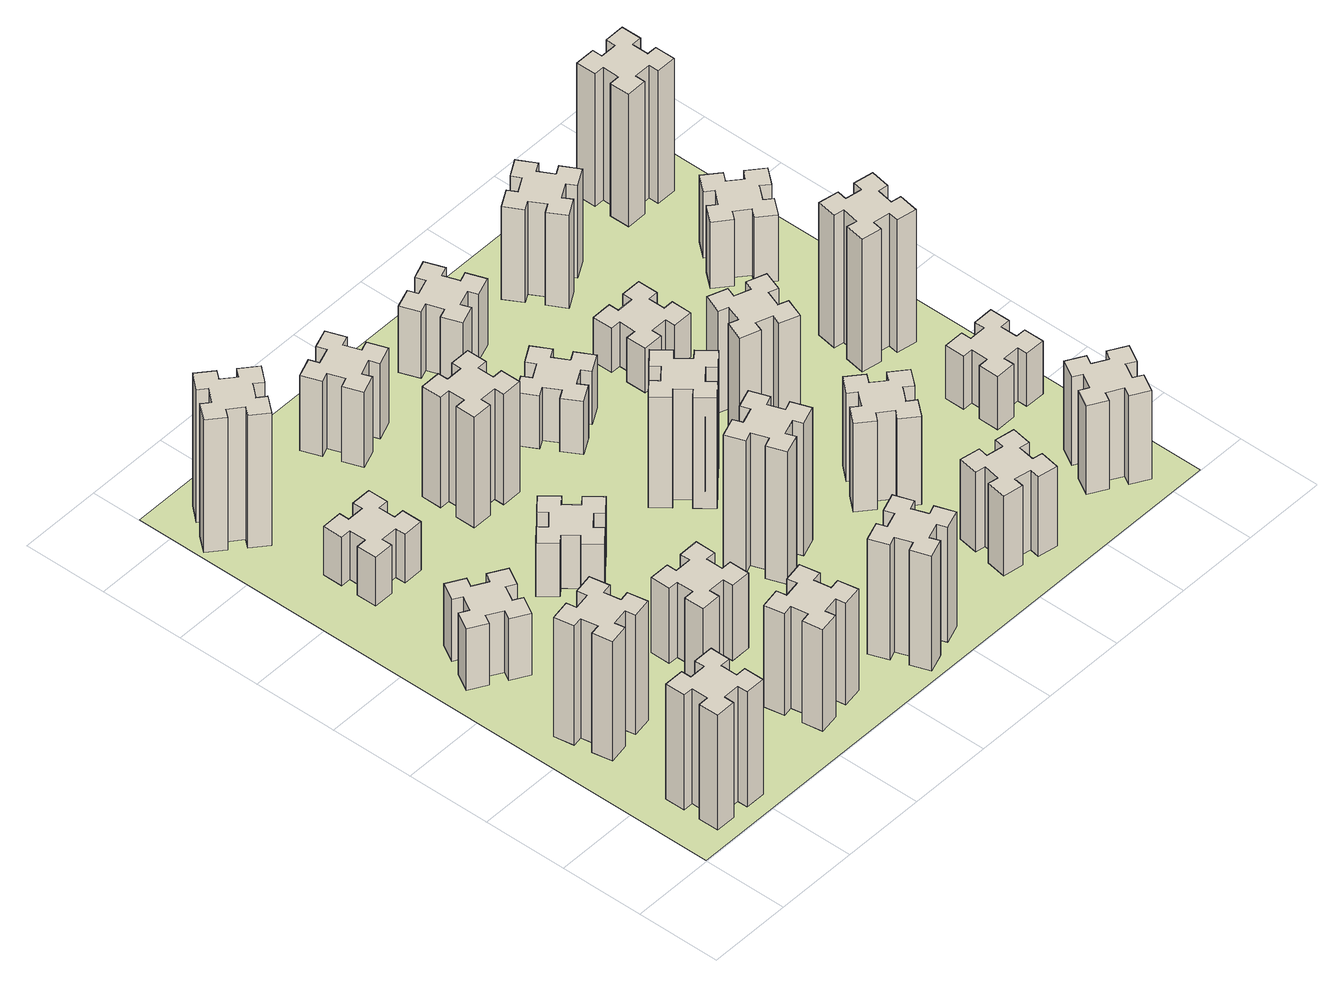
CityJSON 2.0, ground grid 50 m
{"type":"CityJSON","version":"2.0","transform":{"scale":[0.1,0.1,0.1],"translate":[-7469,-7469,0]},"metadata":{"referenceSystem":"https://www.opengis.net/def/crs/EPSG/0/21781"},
"CityObjects":{
"building1":{"type":"Building","attributes":{"class":"1000","function":"1000","usage":"1000","yearOfConstruction":2016,"roofType":"1000","measuredHeight":78,"storeysAboveGround":30,"storeysBelowGround":0},"geometry":[{"type":"Solid","lod":"1","boundaries":[[[[0,1,2,3,4,5,6,7,8,9,10,11,12,13,14,15,16,17,18,19]],[[17,16,20,21]],[[16,15,22,20]],[[15,14,23,22]],[[14,13,24,23]],[[13,12,25,24]],[[12,11,26,25]],[[11,10,27,26]],[[10,9,28,27]],[[9,8,29,28]],[[8,7,30,29]],[[7,6,31,30]],[[6,5,32,31]],[[5,4,33,32]],[[4,3,34,33]],[[3,2,35,34]],[[2,1,36,35]],[[1,0,37,36]],[[0,19,38,37]],[[19,18,39,38]],[[18,17,21,39]],[[24,25,26,27,28,29,30,31,32,33,34,35,36,37,38,39,21,20,22,23]]]]}]},
"building2":{"type":"Building","attributes":{"class":"1000","function":"1000","usage":"1000","yearOfConstruction":2016,"roofType":"1000","measuredHeight":81,"storeysAboveGround":30,"storeysBelowGround":0},"geometry":[{"type":"Solid","lod":"1","boundaries":[[[[40,41,42,43,44,45,46,47,48,49,50,51,52,53,54,55,56,57,58,59]],[[57,56,60,61]],[[56,55,62,60]],[[55,54,63,62]],[[54,53,64,63]],[[53,52,65,64]],[[52,51,66,65]],[[51,50,67,66]],[[50,49,68,67]],[[49,48,69,68]],[[48,47,70,69]],[[47,46,71,70]],[[46,45,72,71]],[[45,44,73,72]],[[44,43,74,73]],[[43,42,75,74]],[[42,41,76,75]],[[41,40,77,76]],[[40,59,78,77]],[[59,58,79,78]],[[58,57,61,79]],[[64,65,66,67,68,69,70,71,72,73,74,75,76,77,78,79,61,60,62,63]]]]}]},
"building3":{"type":"Building","attributes":{"class":"1000","function":"1000","usage":"1000","yearOfConstruction":2016,"roofType":"1000","measuredHeight":42,"storeysAboveGround":30,"storeysBelowGround":0},"geometry":[{"type":"Solid","lod":"1","boundaries":[[[[80,81,82,83,84,85,86,87,88,89,90,91,92,93,94,95,96,97,98,99]],[[97,96,100,101]],[[96,95,102,100]],[[95,94,103,102]],[[94,93,104,103]],[[93,92,105,104]],[[92,91,106,105]],[[91,90,107,106]],[[90,89,108,107]],[[89,88,109,108]],[[88,87,110,109]],[[87,86,111,110]],[[86,85,112,111]],[[85,84,113,112]],[[84,83,114,113]],[[83,82,115,114]],[[82,81,116,115]],[[81,80,117,116]],[[80,99,118,117]],[[99,98,119,118]],[[98,97,101,119]],[[104,105,106,107,108,109,110,111,112,113,114,115,116,117,118,119,101,100,102,103]]]]}]},
"building4":{"type":"Building","attributes":{"class":"1000","function":"1000","usage":"1000","yearOfConstruction":2016,"roofType":"1000","measuredHeight":33,"storeysAboveGround":30,"storeysBelowGround":0},"geometry":[{"type":"Solid","lod":"1","boundaries":[[[[120,121,122,123,124,125,126,127,128,129,130,131,132,133,134,135,136,137,138,139]],[[137,136,140,141]],[[136,135,142,140]],[[135,134,143,142]],[[134,133,144,143]],[[133,132,145,144]],[[132,131,146,145]],[[131,130,147,146]],[[130,129,148,147]],[[129,128,149,148]],[[128,127,150,149]],[[127,126,151,150]],[[126,125,152,151]],[[125,124,153,152]],[[124,123,154,153]],[[123,122,155,154]],[[122,121,156,155]],[[121,120,157,156]],[[120,139,158,157]],[[139,138,159,158]],[[138,137,141,159]],[[144,145,146,147,148,149,150,151,152,153,154,155,156,157,158,159,141,140,142,143]]]]}]},
"building5":{"type":"Building","attributes":{"class":"1000","function":"1000","usage":"1000","yearOfConstruction":2016,"roofType":"1000","measuredHeight":90,"storeysAboveGround":30,"storeysBelowGround":0},"geometry":[{"type":"Solid","lod":"1","boundaries":[[[[160,161,162,163,164,165,166,167,168,169,170,171,172,173,174,175,176,177,178,179]],[[177,176,180,181]],[[176,175,182,180]],[[175,174,183,182]],[[174,173,184,183]],[[173,172,185,184]],[[172,171,186,185]],[[171,170,187,186]],[[170,169,188,187]],[[169,168,189,188]],[[168,167,190,189]],[[167,166,191,190]],[[166,165,192,191]],[[165,164,193,192]],[[164,163,194,193]],[[163,162,195,194]],[[162,161,196,195]],[[161,160,197,196]],[[160,179,198,197]],[[179,178,199,198]],[[178,177,181,199]],[[184,185,186,187,188,189,190,191,192,193,194,195,196,197,198,199,181,180,182,183]]]]}]},
"building6":{"type":"Building","attributes":{"class":"1000","function":"1000","usage":"1000","yearOfConstruction":2016,"roofType":"1000","measuredHeight":69,"storeysAboveGround":30,"storeysBelowGround":0},"geometry":[{"type":"Solid","lod":"1","boundaries":[[[[200,201,202,203,204,205,206,207,208,209,210,211,212,213,214,215,216,217,218,219]],[[217,216,220,221]],[[216,215,222,220]],[[215,214,223,222]],[[214,213,224,223]],[[213,212,225,224]],[[212,211,226,225]],[[211,210,227,226]],[[210,209,228,227]],[[209,208,229,228]],[[208,207,230,229]],[[207,206,231,230]],[[206,205,232,231]],[[205,204,233,232]],[[204,203,234,233]],[[203,202,235,234]],[[202,201,236,235]],[[201,200,237,236]],[[200,219,238,237]],[[219,218,239,238]],[[218,217,221,239]],[[224,225,226,227,228,229,230,231,232,233,234,235,236,237,238,239,221,220,222,223]]]]}]},
"building7":{"type":"Building","attributes":{"class":"1000","function":"1000","usage":"1000","yearOfConstruction":2016,"roofType":"1000","measuredHeight":51,"storeysAboveGround":30,"storeysBelowGround":0},"geometry":[{"type":"Solid","lod":"1","boundaries":[[[[240,241,242,243,244,245,246,247,248,249,250,251,252,253,254,255,256,257,258,259]],[[257,256,260,261]],[[256,255,262,260]],[[255,254,263,262]],[[254,253,264,263]],[[253,252,265,264]],[[252,251,266,265]],[[251,250,267,266]],[[250,249,268,267]],[[249,248,269,268]],[[248,247,270,269]],[[247,246,271,270]],[[246,245,272,271]],[[245,244,273,272]],[[244,243,274,273]],[[243,242,275,274]],[[242,241,276,275]],[[241,240,277,276]],[[240,259,278,277]],[[259,258,279,278]],[[258,257,261,279]],[[264,265,266,267,268,269,270,271,272,273,274,275,276,277,278,279,261,260,262,263]]]]}]},
"building8":{"type":"Building","attributes":{"class":"1000","function":"1000","usage":"1000","yearOfConstruction":2016,"roofType":"1000","measuredHeight":36,"storeysAboveGround":30,"storeysBelowGround":0},"geometry":[{"type":"Solid","lod":"1","boundaries":[[[[280,281,282,283,284,285,286,287,288,289,290,291,292,293,294,295,296,297,298,299]],[[297,296,300,301]],[[296,295,302,300]],[[295,294,303,302]],[[294,293,304,303]],[[293,292,305,304]],[[292,291,306,305]],[[291,290,307,306]],[[290,289,308,307]],[[289,288,309,308]],[[288,287,310,309]],[[287,286,311,310]],[[286,285,312,311]],[[285,284,313,312]],[[284,283,314,313]],[[283,282,315,314]],[[282,281,316,315]],[[281,280,317,316]],[[280,299,318,317]],[[299,298,319,318]],[[298,297,301,319]],[[304,305,306,307,308,309,310,311,312,313,314,315,316,317,318,319,301,300,302,303]]]]}]},
"building9":{"type":"Building","attributes":{"class":"1000","function":"1000","usage":"1000","yearOfConstruction":2016,"roofType":"1000","measuredHeight":78,"storeysAboveGround":30,"storeysBelowGround":0},"geometry":[{"type":"Solid","lod":"1","boundaries":[[[[320,321,322,323,324,325,326,327,328,329,330,331,332,333,334,335,336,337,338,339]],[[337,336,340,341]],[[336,335,342,340]],[[335,334,343,342]],[[334,333,344,343]],[[333,332,345,344]],[[332,331,346,345]],[[331,330,347,346]],[[330,329,348,347]],[[329,328,349,348]],[[328,327,350,349]],[[327,326,351,350]],[[326,325,352,351]],[[325,324,353,352]],[[324,323,354,353]],[[323,322,355,354]],[[322,321,356,355]],[[321,320,357,356]],[[320,339,358,357]],[[339,338,359,358]],[[338,337,341,359]],[[344,345,346,347,348,349,350,351,352,353,354,355,356,357,358,359,341,340,342,343]]]]}]},
"building10":{"type":"Building","attributes":{"class":"1000","function":"1000","usage":"1000","yearOfConstruction":2016,"roofType":"1000","measuredHeight":75,"storeysAboveGround":30,"storeysBelowGround":0},"geometry":[{"type":"Solid","lod":"1","boundaries":[[[[360,361,362,363,364,365,366,367,368,369,370,371,372,373,374,375,376,377,378,379]],[[377,376,380,381]],[[376,375,382,380]],[[375,374,383,382]],[[374,373,384,383]],[[373,372,385,384]],[[372,371,386,385]],[[371,370,387,386]],[[370,369,388,387]],[[369,368,389,388]],[[368,367,390,389]],[[367,366,391,390]],[[366,365,392,391]],[[365,364,393,392]],[[364,363,394,393]],[[363,362,395,394]],[[362,361,396,395]],[[361,360,397,396]],[[360,379,398,397]],[[379,378,399,398]],[[378,377,381,399]],[[384,385,386,387,388,389,390,391,392,393,394,395,396,397,398,399,381,380,382,383]]]]}]},
"building11":{"type":"Building","attributes":{"class":"1000","function":"1000","usage":"1000","yearOfConstruction":2016,"roofType":"1000","measuredHeight":51,"storeysAboveGround":30,"storeysBelowGround":0},"geometry":[{"type":"Solid","lod":"1","boundaries":[[[[400,401,402,403,404,405,406,407,408,409,410,411,412,413,414,415,416,417,418,419]],[[417,416,420,421]],[[416,415,422,420]],[[415,414,423,422]],[[414,413,424,423]],[[413,412,425,424]],[[412,411,426,425]],[[411,410,427,426]],[[410,409,428,427]],[[409,408,429,428]],[[408,407,430,429]],[[407,406,431,430]],[[406,405,432,431]],[[405,404,433,432]],[[404,403,434,433]],[[403,402,435,434]],[[402,401,436,435]],[[401,400,437,436]],[[400,419,438,437]],[[419,418,439,438]],[[418,417,421,439]],[[424,425,426,427,428,429,430,431,432,433,434,435,436,437,438,439,421,420,422,423]]]]}]},
"building12":{"type":"Building","attributes":{"class":"1000","function":"1000","usage":"1000","yearOfConstruction":2016,"roofType":"1000","measuredHeight":90,"storeysAboveGround":30,"storeysBelowGround":0},"geometry":[{"type":"Solid","lod":"1","boundaries":[[[[440,441,442,443,444,445,446,447,448,449,450,451,452,453,454,455,456,457,458,459]],[[457,456,460,461]],[[456,455,462,460]],[[455,454,463,462]],[[454,453,464,463]],[[453,452,465,464]],[[452,451,466,465]],[[451,450,467,466]],[[450,449,468,467]],[[449,448,469,468]],[[448,447,470,469]],[[447,446,471,470]],[[446,445,472,471]],[[445,444,473,472]],[[444,443,474,473]],[[443,442,475,474]],[[442,441,476,475]],[[441,440,477,476]],[[440,459,478,477]],[[459,458,479,478]],[[458,457,461,479]],[[464,465,466,467,468,469,470,471,472,473,474,475,476,477,478,479,461,460,462,463]]]]}]},
"building13":{"type":"Building","attributes":{"class":"1000","function":"1000","usage":"1000","yearOfConstruction":2016,"roofType":"1000","measuredHeight":75,"storeysAboveGround":30,"storeysBelowGround":0},"geometry":[{"type":"Solid","lod":"1","boundaries":[[[[480,481,482,483,484,485,486,487,488,489,490,491,492,493,494,495,496,497,498,499]],[[497,496,500,501]],[[496,495,502,500]],[[495,494,503,502]],[[494,493,504,503]],[[493,492,505,504]],[[492,491,506,505]],[[491,490,507,506]],[[490,489,508,507]],[[489,488,509,508]],[[488,487,510,509]],[[487,486,511,510]],[[486,485,512,511]],[[485,484,513,512]],[[484,483,514,513]],[[483,482,515,514]],[[482,481,516,515]],[[481,480,517,516]],[[480,499,518,517]],[[499,498,519,518]],[[498,497,501,519]],[[504,505,506,507,508,509,510,511,512,513,514,515,516,517,518,519,501,500,502,503]]]]}]},
"building14":{"type":"Building","attributes":{"class":"1000","function":"1000","usage":"1000","yearOfConstruction":2016,"roofType":"1000","measuredHeight":36,"storeysAboveGround":30,"storeysBelowGround":0},"geometry":[{"type":"Solid","lod":"1","boundaries":[[[[520,521,522,523,524,525,526,527,528,529,530,531,532,533,534,535,536,537,538,539]],[[537,536,540,541]],[[536,535,542,540]],[[535,534,543,542]],[[534,533,544,543]],[[533,532,545,544]],[[532,531,546,545]],[[531,530,547,546]],[[530,529,548,547]],[[529,528,549,548]],[[528,527,550,549]],[[527,526,551,550]],[[526,525,552,551]],[[525,524,553,552]],[[524,523,554,553]],[[523,522,555,554]],[[522,521,556,555]],[[521,520,557,556]],[[520,539,558,557]],[[539,538,559,558]],[[538,537,541,559]],[[544,545,546,547,548,549,550,551,552,553,554,555,556,557,558,559,541,540,542,543]]]]}]},
"building15":{"type":"Building","attributes":{"class":"1000","function":"1000","usage":"1000","yearOfConstruction":2016,"roofType":"1000","measuredHeight":54,"storeysAboveGround":30,"storeysBelowGround":0},"geometry":[{"type":"Solid","lod":"1","boundaries":[[[[560,561,562,563,564,565,566,567,568,569,570,571,572,573,574,575,576,577,578,579]],[[577,576,580,581]],[[576,575,582,580]],[[575,574,583,582]],[[574,573,584,583]],[[573,572,585,584]],[[572,571,586,585]],[[571,570,587,586]],[[570,569,588,587]],[[569,568,589,588]],[[568,567,590,589]],[[567,566,591,590]],[[566,565,592,591]],[[565,564,593,592]],[[564,563,594,593]],[[563,562,595,594]],[[562,561,596,595]],[[561,560,597,596]],[[560,579,598,597]],[[579,578,599,598]],[[578,577,581,599]],[[584,585,586,587,588,589,590,591,592,593,594,595,596,597,598,599,581,580,582,583]]]]}]},
"building16":{"type":"Building","attributes":{"class":"1000","function":"1000","usage":"1000","yearOfConstruction":2016,"roofType":"1000","measuredHeight":45,"storeysAboveGround":30,"storeysBelowGround":0},"geometry":[{"type":"Solid","lod":"1","boundaries":[[[[600,601,602,603,604,605,606,607,608,609,610,611,612,613,614,615,616,617,618,619]],[[617,616,620,621]],[[616,615,622,620]],[[615,614,623,622]],[[614,613,624,623]],[[613,612,625,624]],[[612,611,626,625]],[[611,610,627,626]],[[610,609,628,627]],[[609,608,629,628]],[[608,607,630,629]],[[607,606,631,630]],[[606,605,632,631]],[[605,604,633,632]],[[604,603,634,633]],[[603,602,635,634]],[[602,601,636,635]],[[601,600,637,636]],[[600,619,638,637]],[[619,618,639,638]],[[618,617,621,639]],[[624,625,626,627,628,629,630,631,632,633,634,635,636,637,638,639,621,620,622,623]]]]}]},
"building17":{"type":"Building","attributes":{"class":"1000","function":"1000","usage":"1000","yearOfConstruction":2016,"roofType":"1000","measuredHeight":60,"storeysAboveGround":30,"storeysBelowGround":0},"geometry":[{"type":"Solid","lod":"1","boundaries":[[[[640,641,642,643,644,645,646,647,648,649,650,651,652,653,654,655,656,657,658,659]],[[657,656,660,661]],[[656,655,662,660]],[[655,654,663,662]],[[654,653,664,663]],[[653,652,665,664]],[[652,651,666,665]],[[651,650,667,666]],[[650,649,668,667]],[[649,648,669,668]],[[648,647,670,669]],[[647,646,671,670]],[[646,645,672,671]],[[645,644,673,672]],[[644,643,674,673]],[[643,642,675,674]],[[642,641,676,675]],[[641,640,677,676]],[[640,659,678,677]],[[659,658,679,678]],[[658,657,661,679]],[[664,665,666,667,668,669,670,671,672,673,674,675,676,677,678,679,661,660,662,663]]]]}]},
"building18":{"type":"Building","attributes":{"class":"1000","function":"1000","usage":"1000","yearOfConstruction":2016,"roofType":"1000","measuredHeight":69,"storeysAboveGround":30,"storeysBelowGround":0},"geometry":[{"type":"Solid","lod":"1","boundaries":[[[[680,681,682,683,684,685,686,687,688,689,690,691,692,693,694,695,696,697,698,699]],[[697,696,700,701]],[[696,695,702,700]],[[695,694,703,702]],[[694,693,704,703]],[[693,692,705,704]],[[692,691,706,705]],[[691,690,707,706]],[[690,689,708,707]],[[689,688,709,708]],[[688,687,710,709]],[[687,686,711,710]],[[686,685,712,711]],[[685,684,713,712]],[[684,683,714,713]],[[683,682,715,714]],[[682,681,716,715]],[[681,680,717,716]],[[680,699,718,717]],[[699,698,719,718]],[[698,697,701,719]],[[704,705,706,707,708,709,710,711,712,713,714,715,716,717,718,719,701,700,702,703]]]]}]},
"building19":{"type":"Building","attributes":{"class":"1000","function":"1000","usage":"1000","yearOfConstruction":2016,"roofType":"1000","measuredHeight":30,"storeysAboveGround":30,"storeysBelowGround":0},"geometry":[{"type":"Solid","lod":"1","boundaries":[[[[720,721,722,723,724,725,726,727,728,729,730,731,732,733,734,735,736,737,738,739]],[[737,736,740,741]],[[736,735,742,740]],[[735,734,743,742]],[[734,733,744,743]],[[733,732,745,744]],[[732,731,746,745]],[[731,730,747,746]],[[730,729,748,747]],[[729,728,749,748]],[[728,727,750,749]],[[727,726,751,750]],[[726,725,752,751]],[[725,724,753,752]],[[724,723,754,753]],[[723,722,755,754]],[[722,721,756,755]],[[721,720,757,756]],[[720,739,758,757]],[[739,738,759,758]],[[738,737,741,759]],[[744,745,746,747,748,749,750,751,752,753,754,755,756,757,758,759,741,740,742,743]]]]}]},
"building20":{"type":"Building","attributes":{"class":"1000","function":"1000","usage":"1000","yearOfConstruction":2016,"roofType":"1000","measuredHeight":60,"storeysAboveGround":30,"storeysBelowGround":0},"geometry":[{"type":"Solid","lod":"1","boundaries":[[[[760,761,762,763,764,765,766,767,768,769,770,771,772,773,774,775,776,777,778,779]],[[777,776,780,781]],[[776,775,782,780]],[[775,774,783,782]],[[774,773,784,783]],[[773,772,785,784]],[[772,771,786,785]],[[771,770,787,786]],[[770,769,788,787]],[[769,768,789,788]],[[768,767,790,789]],[[767,766,791,790]],[[766,765,792,791]],[[765,764,793,792]],[[764,763,794,793]],[[763,762,795,794]],[[762,761,796,795]],[[761,760,797,796]],[[760,779,798,797]],[[779,778,799,798]],[[778,777,781,799]],[[784,785,786,787,788,789,790,791,792,793,794,795,796,797,798,799,781,780,782,783]]]]}]},
"building21":{"type":"Building","attributes":{"class":"1000","function":"1000","usage":"1000","yearOfConstruction":2016,"roofType":"1000","measuredHeight":63,"storeysAboveGround":30,"storeysBelowGround":0},"geometry":[{"type":"Solid","lod":"1","boundaries":[[[[800,801,802,803,804,805,806,807,808,809,810,811,812,813,814,815,816,817,818,819]],[[817,816,820,821]],[[816,815,822,820]],[[815,814,823,822]],[[814,813,824,823]],[[813,812,825,824]],[[812,811,826,825]],[[811,810,827,826]],[[810,809,828,827]],[[809,808,829,828]],[[808,807,830,829]],[[807,806,831,830]],[[806,805,832,831]],[[805,804,833,832]],[[804,803,834,833]],[[803,802,835,834]],[[802,801,836,835]],[[801,800,837,836]],[[800,819,838,837]],[[819,818,839,838]],[[818,817,821,839]],[[824,825,826,827,828,829,830,831,832,833,834,835,836,837,838,839,821,820,822,823]]]]}]},
"building22":{"type":"Building","attributes":{"class":"1000","function":"1000","usage":"1000","yearOfConstruction":2016,"roofType":"1000","measuredHeight":36,"storeysAboveGround":30,"storeysBelowGround":0},"geometry":[{"type":"Solid","lod":"1","boundaries":[[[[840,841,842,843,844,845,846,847,848,849,850,851,852,853,854,855,856,857,858,859]],[[857,856,860,861]],[[856,855,862,860]],[[855,854,863,862]],[[854,853,864,863]],[[853,852,865,864]],[[852,851,866,865]],[[851,850,867,866]],[[850,849,868,867]],[[849,848,869,868]],[[848,847,870,869]],[[847,846,871,870]],[[846,845,872,871]],[[845,844,873,872]],[[844,843,874,873]],[[843,842,875,874]],[[842,841,876,875]],[[841,840,877,876]],[[840,859,878,877]],[[859,858,879,878]],[[858,857,861,879]],[[864,865,866,867,868,869,870,871,872,873,874,875,876,877,878,879,861,860,862,863]]]]}]},
"building23":{"type":"Building","attributes":{"class":"1000","function":"1000","usage":"1000","yearOfConstruction":2016,"roofType":"1000","measuredHeight":90,"storeysAboveGround":30,"storeysBelowGround":0},"geometry":[{"type":"Solid","lod":"1","boundaries":[[[[880,881,882,883,884,885,886,887,888,889,890,891,892,893,894,895,896,897,898,899]],[[897,896,900,901]],[[896,895,902,900]],[[895,894,903,902]],[[894,893,904,903]],[[893,892,905,904]],[[892,891,906,905]],[[891,890,907,906]],[[890,889,908,907]],[[889,888,909,908]],[[888,887,910,909]],[[887,886,911,910]],[[886,885,912,911]],[[885,884,913,912]],[[884,883,914,913]],[[883,882,915,914]],[[882,881,916,915]],[[881,880,917,916]],[[880,899,918,917]],[[899,898,919,918]],[[898,897,901,919]],[[904,905,906,907,908,909,910,911,912,913,914,915,916,917,918,919,901,900,902,903]]]]}]},
"building24":{"type":"Building","attributes":{"class":"1000","function":"1000","usage":"1000","yearOfConstruction":2016,"roofType":"1000","measuredHeight":45,"storeysAboveGround":30,"storeysBelowGround":0},"geometry":[{"type":"Solid","lod":"1","boundaries":[[[[920,921,922,923,924,925,926,927,928,929,930,931,932,933,934,935,936,937,938,939]],[[937,936,940,941]],[[936,935,942,940]],[[935,934,943,942]],[[934,933,944,943]],[[933,932,945,944]],[[932,931,946,945]],[[931,930,947,946]],[[930,929,948,947]],[[929,928,949,948]],[[928,927,950,949]],[[927,926,951,950]],[[926,925,952,951]],[[925,924,953,952]],[[924,923,954,953]],[[923,922,955,954]],[[922,921,956,955]],[[921,920,957,956]],[[920,939,958,957]],[[939,938,959,958]],[[938,937,941,959]],[[944,945,946,947,948,949,950,951,952,953,954,955,956,957,958,959,941,940,942,943]]]]}]},
"building25":{"type":"Building","attributes":{"class":"1000","function":"1000","usage":"1000","yearOfConstruction":2016,"roofType":"1000","measuredHeight":90,"storeysAboveGround":30,"storeysBelowGround":0},"geometry":[{"type":"Solid","lod":"1","boundaries":[[[[960,961,962,963,964,965,966,967,968,969,970,971,972,973,974,975,976,977,978,979]],[[977,976,980,981]],[[976,975,982,980]],[[975,974,983,982]],[[974,973,984,983]],[[973,972,985,984]],[[972,971,986,985]],[[971,970,987,986]],[[970,969,988,987]],[[969,968,989,988]],[[968,967,990,989]],[[967,966,991,990]],[[966,965,992,991]],[[965,964,993,992]],[[964,963,994,993]],[[963,962,995,994]],[[962,961,996,995]],[[961,960,997,996]],[[960,979,998,997]],[[979,978,999,998]],[[978,977,981,999]],[[984,985,986,987,988,989,990,991,992,993,994,995,996,997,998,999,981,980,982,983]]]]}]},
"landuse1":{"type":"LandUse","attributes":{"name":"plot1","function":"1010"},"geometry":[{"type":"MultiSurface","lod":"1","boundaries":[[[1000,1001,1002,1003]]]}]}
},
"vertices":[
[485,225,0],[485,325,0],[545,325,0],[545,445,0],[425,445,0],[425,385,0],[325,385,0],[325,445,0],[205,445,0],[205,325,0],[265,325,0],[265,225,0],[205,225,0],[205,105,0],[325,105,0],[325,165,0],[425,165,0],[425,105,0],[545,105,0],[545,225,0],[425,165,780],[425,105,780],[325,165,780],[325,105,780],[205,105,780],[205,225,780],[265,225,780],[265,325,780],[205,325,780],[205,445,780],[325,445,780],[325,385,780],[425,385,780],[425,445,780],[545,445,780],[545,325,780],[485,325,780],[485,225,780],[545,225,780],[545,105,780],
[405,1132,0],[307,1115,0],[297,1174,0],[178,1153,0],[199,1035,0],[258,1045,0],[276,947,0],[217,937,0],[237,818,0],[356,839,0],[345,898,0],[444,916,0],[454,857,0],[572,877,0],[551,996,0],[492,985,0],[475,1084,0],[534,1094,0],[513,1212,0],[395,1191,0],[475,1084,810],[534,1094,810],[492,985,810],[551,996,810],[572,877,810],[454,857,810],[444,916,810],[345,898,810],[356,839,810],[237,818,810],[217,937,810],[276,947,810],[258,1045,810],[199,1035,810],[178,1153,810],[297,1174,810],[307,1115,810],[405,1132,810],[395,1191,810],[513,1212,810],
[474,1826,0],[387,1876,0],[417,1928,0],[313,1988,0],[253,1884,0],[305,1854,0],[255,1767,0],[203,1797,0],[143,1693,0],[247,1633,0],[277,1685,0],[364,1635,0],[334,1583,0],[438,1523,0],[498,1627,0],[446,1657,0],[496,1744,0],[548,1714,0],[608,1818,0],[504,1878,0],[496,1744,420],[548,1714,420],[446,1657,420],[498,1627,420],[438,1523,420],[334,1583,420],[364,1635,420],[277,1685,420],[247,1633,420],[143,1693,420],[203,1797,420],[255,1767,420],[305,1854,420],[253,1884,420],[313,1988,420],[417,1928,420],[387,1876,420],[474,1826,420],[504,1878,420],[608,1818,420],
[425,2485,0],[525,2485,0],[525,2425,0],[645,2425,0],[645,2545,0],[585,2545,0],[585,2645,0],[645,2645,0],[645,2765,0],[525,2765,0],[525,2705,0],[425,2705,0],[425,2765,0],[305,2765,0],[305,2645,0],[365,2645,0],[365,2545,0],[305,2545,0],[305,2425,0],[425,2425,0],[365,2545,330],[305,2545,330],[365,2645,330],[305,2645,330],[305,2765,330],[425,2765,330],[425,2705,330],[525,2705,330],[525,2765,330],[645,2765,330],[645,2645,330],[585,2645,330],[585,2545,330],[645,2545,330],[645,2425,330],[525,2425,330],[525,2485,330],[425,2485,330],[425,2425,330],[305,2425,330],
[384,3387,0],[308,3452,0],[346,3498,0],[254,3575,0],[177,3483,0],[223,3444,0],[159,3368,0],[113,3406,0],[36,3314,0],[128,3237,0],[166,3283,0],[243,3219,0],[204,3173,0],[296,3096,0],[373,3188,0],[327,3226,0],[392,3303,0],[438,3264,0],[515,3356,0],[423,3433,0],[392,3303,900],[438,3264,900],[327,3226,900],[373,3188,900],[296,3096,900],[204,3173,900],[243,3219,900],[166,3283,900],[128,3237,900],[36,3314,900],[113,3406,900],[159,3368,900],[223,3444,900],[177,3483,900],[254,3575,900],[346,3498,900],[308,3452,900],[384,3387,900],[423,3433,900],[515,3356,900],
[1332,345,0],[1315,444,0],[1374,454,0],[1353,572,0],[1235,551,0],[1245,492,0],[1147,475,0],[1137,534,0],[1018,513,0],[1039,395,0],[1098,405,0],[1116,307,0],[1057,297,0],[1077,178,0],[1196,199,0],[1185,258,0],[1284,276,0],[1294,217,0],[1412,237,0],[1391,356,0],[1284,276,690],[1294,217,690],[1185,258,690],[1196,199,690],[1077,178,690],[1057,297,690],[1116,307,690],[1098,405,690],[1039,395,690],[1018,513,690],[1137,534,690],[1147,475,690],[1245,492,690],[1235,551,690],[1353,572,690],[1374,454,690],[1315,444,690],[1332,345,690],[1391,356,690],[1412,237,690],
[1165,1125,0],[1065,1125,0],[1065,1185,0],[945,1185,0],[945,1065,0],[1005,1065,0],[1005,965,0],[945,965,0],[945,845,0],[1065,845,0],[1065,905,0],[1165,905,0],[1165,845,0],[1285,845,0],[1285,965,0],[1225,965,0],[1225,1065,0],[1285,1065,0],[1285,1185,0],[1165,1185,0],[1225,1065,510],[1285,1065,510],[1225,965,510],[1285,965,510],[1285,845,510],[1165,845,510],[1165,905,510],[1065,905,510],[1065,845,510],[945,845,510],[945,965,510],[1005,965,510],[1005,1065,510],[945,1065,510],[945,1185,510],[1065,1185,510],[1065,1125,510],[1165,1125,510],[1165,1185,510],[1285,1185,510],
[1083,1972,0],[1006,1907,0],[968,1953,0],[876,1876,0],[953,1784,0],[999,1823,0],[1063,1746,0],[1017,1708,0],[1094,1616,0],[1186,1693,0],[1148,1739,0],[1224,1803,0],[1263,1757,0],[1355,1834,0],[1278,1926,0],[1232,1888,0],[1167,1964,0],[1213,2003,0],[1136,2095,0],[1044,2018,0],[1167,1964,360],[1213,2003,360],[1232,1888,360],[1278,1926,360],[1355,1834,360],[1263,1757,360],[1224,1803,360],[1148,1739,360],[1186,1693,360],[1094,1616,360],[1017,1708,360],[1063,1746,360],[999,1823,360],[953,1784,360],[876,1876,360],[968,1953,360],[1006,1907,360],[1083,1972,360],[1044,2018,360],[1136,2095,360],
[1976,266,0],[1942,360,0],[1998,380,0],[1957,493,0],[1844,452,0],[1865,396,0],[1771,362,0],[1750,418,0],[1637,377,0],[1679,264,0],[1735,285,0],[1769,191,0],[1713,170,0],[1754,57,0],[1867,99,0],[1846,155,0],[1940,189,0],[1960,133,0],[2073,174,0],[2032,287,0],[1940,189,780],[1960,133,780],[1846,155,780],[1867,99,780],[1754,57,780],[1713,170,780],[1769,191,780],[1735,285,780],[1679,264,780],[1637,377,780],[1750,418,780],[1771,362,780],[1865,396,780],[1844,452,780],[1957,493,780],[1998,380,780],[1942,360,780],[1976,266,780],[2032,287,780],[2073,174,780],
[1325,2545,0],[1325,2645,0],[1385,2645,0],[1385,2765,0],[1265,2765,0],[1265,2705,0],[1165,2705,0],[1165,2765,0],[1045,2765,0],[1045,2645,0],[1105,2645,0],[1105,2545,0],[1045,2545,0],[1045,2425,0],[1165,2425,0],[1165,2485,0],[1265,2485,0],[1265,2425,0],[1385,2425,0],[1385,2545,0],[1265,2485,750],[1265,2425,750],[1165,2485,750],[1165,2425,750],[1045,2425,750],[1045,2545,750],[1105,2545,750],[1105,2645,750],[1045,2645,750],[1045,2765,750],[1165,2765,750],[1165,2705,750],[1265,2705,750],[1265,2765,750],[1385,2765,750],[1385,2645,750],[1325,2645,750],[1325,2545,750],[1385,2545,750],[1385,2425,750],
[1125,3456,0],[1031,3422,0],[1010,3478,0],[897,3437,0],[939,3324,0],[995,3345,0],[1029,3251,0],[973,3230,0],[1014,3117,0],[1127,3159,0],[1106,3215,0],[1200,3249,0],[1220,3193,0],[1333,3234,0],[1292,3347,0],[1236,3326,0],[1202,3420,0],[1258,3440,0],[1217,3553,0],[1104,3512,0],[1202,3420,510],[1258,3440,510],[1236,3326,510],[1292,3347,510],[1333,3234,510],[1220,3193,510],[1200,3249,510],[1106,3215,510],[1127,3159,510],[1014,3117,510],[973,3230,510],[1029,3251,510],[995,3345,510],[939,3324,510],[897,3437,510],[1010,3478,510],[1031,3422,510],[1125,3456,510],[1104,3512,510],[1217,3553,510],
[1846,1095,0],[1940,1129,0],[1960,1073,0],[2073,1114,0],[2032,1227,0],[1976,1206,0],[1942,1300,0],[1998,1320,0],[1957,1433,0],[1844,1392,0],[1865,1336,0],[1771,1302,0],[1750,1358,0],[1637,1317,0],[1679,1204,0],[1735,1225,0],[1769,1131,0],[1713,1110,0],[1754,997,0],[1867,1039,0],[1769,1131,900],[1713,1110,900],[1735,1225,900],[1679,1204,900],[1637,1317,900],[1750,1358,900],[1771,1302,900],[1865,1336,900],[1844,1392,900],[1957,1433,900],[1998,1320,900],[1942,1300,900],[1976,1206,900],[2032,1227,900],[2073,1114,900],[1960,1073,900],[1940,1129,900],[1846,1095,900],[1867,1039,900],[1754,997,900],
[1988,1739,0],[2064,1803,0],[2103,1757,0],[2195,1834,0],[2118,1926,0],[2072,1888,0],[2007,1964,0],[2053,2003,0],[1976,2095,0],[1884,2018,0],[1923,1972,0],[1846,1907,0],[1808,1953,0],[1716,1876,0],[1793,1784,0],[1839,1823,0],[1903,1746,0],[1857,1708,0],[1934,1616,0],[2026,1693,0],[1903,1746,750],[1857,1708,750],[1839,1823,750],[1793,1784,750],[1716,1876,750],[1808,1953,750],[1846,1907,750],[1923,1972,750],[1884,2018,750],[1976,2095,750],[2053,2003,750],[2007,1964,750],[2072,1888,750],[2118,1926,750],[2195,1834,750],[2103,1757,750],[2064,1803,750],[1988,1739,750],[2026,1693,750],[1934,1616,750],
[1976,2607,0],[1926,2694,0],[1978,2724,0],[1918,2828,0],[1814,2768,0],[1844,2716,0],[1757,2666,0],[1727,2718,0],[1623,2658,0],[1683,2554,0],[1735,2584,0],[1785,2497,0],[1733,2467,0],[1793,2363,0],[1897,2423,0],[1867,2475,0],[1954,2525,0],[1984,2473,0],[2088,2533,0],[2028,2637,0],[1954,2525,360],[1984,2473,360],[1867,2475,360],[1897,2423,360],[1793,2363,360],[1733,2467,360],[1785,2497,360],[1735,2584,360],[1683,2554,360],[1623,2658,360],[1727,2718,360],[1757,2666,360],[1844,2716,360],[1814,2768,360],[1918,2828,360],[1978,2724,360],[1926,2694,360],[1976,2607,360],[2028,2637,360],[2088,2533,360],
[2764,475,0],[2665,492,0],[2676,551,0],[2557,572,0],[2537,454,0],[2596,444,0],[2578,345,0],[2519,356,0],[2498,237,0],[2617,217,0],[2627,276,0],[2725,258,0],[2715,199,0],[2833,178,0],[2854,297,0],[2795,307,0],[2812,405,0],[2871,395,0],[2892,513,0],[2774,534,0],[2812,405,540],[2871,395,540],[2795,307,540],[2854,297,540],[2833,178,540],[2715,199,540],[2725,258,540],[2627,276,540],[2617,217,540],[2498,237,540],[2519,356,540],[2578,345,540],[2596,444,540],[2537,454,540],[2557,572,540],[2676,551,540],[2665,492,540],[2764,475,540],[2774,534,540],[2892,513,540],
[1865,3456,0],[1771,3422,0],[1750,3478,0],[1637,3437,0],[1679,3324,0],[1735,3345,0],[1769,3251,0],[1713,3230,0],[1754,3117,0],[1867,3159,0],[1846,3215,0],[1940,3249,0],[1960,3193,0],[2073,3234,0],[2032,3347,0],[1976,3326,0],[1942,3420,0],[1998,3440,0],[1957,3553,0],[1844,3512,0],[1942,3420,450],[1998,3440,450],[1976,3326,450],[2032,3347,450],[2073,3234,450],[1960,3193,450],[1940,3249,450],[1846,3215,450],[1867,3159,450],[1754,3117,450],[1713,3230,450],[1769,3251,450],[1735,3345,450],[1679,3324,450],[1637,3437,450],[1750,3478,450],[1771,3422,450],[1865,3456,450],[1844,3512,450],[1957,3553,450],
[2647,1006,0],[2712,1083,0],[2758,1044,0],[2835,1136,0],[2743,1213,0],[2704,1167,0],[2628,1232,0],[2666,1278,0],[2574,1355,0],[2497,1263,0],[2543,1224,0],[2479,1148,0],[2433,1186,0],[2356,1094,0],[2448,1017,0],[2486,1063,0],[2563,999,0],[2524,953,0],[2616,876,0],[2693,968,0],[2563,999,600],[2524,953,600],[2486,1063,600],[2448,1017,600],[2356,1094,600],[2433,1186,600],[2479,1148,600],[2543,1224,600],[2497,1263,600],[2574,1355,600],[2666,1278,600],[2628,1232,600],[2704,1167,600],[2743,1213,600],[2835,1136,600],[2758,1044,600],[2712,1083,600],[2647,1006,600],[2693,968,600],[2616,876,600],
[2682,1871,0],[2716,1965,0],[2772,1944,0],[2813,2057,0],[2700,2098,0],[2680,2042,0],[2586,2076,0],[2607,2132,0],[2494,2173,0],[2453,2060,0],[2509,2040,0],[2475,1946,0],[2419,1967,0],[2377,1854,0],[2490,1813,0],[2511,1869,0],[2605,1835,0],[2584,1779,0],[2697,1737,0],[2738,1850,0],[2605,1835,690],[2584,1779,690],[2511,1869,690],[2490,1813,690],[2377,1854,690],[2419,1967,690],[2475,1946,690],[2509,2040,690],[2453,2060,690],[2494,2173,690],[2607,2132,690],[2586,2076,690],[2680,2042,690],[2700,2098,690],[2813,2057,690],[2772,1944,690],[2716,1965,690],[2682,1871,690],[2738,1850,690],[2697,1737,690],
[2605,2545,0],[2605,2645,0],[2665,2645,0],[2665,2765,0],[2545,2765,0],[2545,2705,0],[2445,2705,0],[2445,2765,0],[2325,2765,0],[2325,2645,0],[2385,2645,0],[2385,2545,0],[2325,2545,0],[2325,2425,0],[2445,2425,0],[2445,2485,0],[2545,2485,0],[2545,2425,0],[2665,2425,0],[2665,2545,0],[2545,2485,300],[2545,2425,300],[2445,2485,300],[2445,2425,300],[2325,2425,300],[2325,2545,300],[2385,2545,300],[2385,2645,300],[2325,2645,300],[2325,2765,300],[2445,2765,300],[2445,2705,300],[2545,2705,300],[2545,2765,300],[2665,2765,300],[2665,2645,300],[2605,2645,300],[2605,2545,300],[2665,2545,300],[2665,2425,300],
[3365,474,0],[3315,387,0],[3263,417,0],[3203,313,0],[3307,253,0],[3337,305,0],[3424,255,0],[3394,203,0],[3498,143,0],[3558,247,0],[3506,277,0],[3556,364,0],[3608,334,0],[3668,438,0],[3564,498,0],[3534,446,0],[3447,496,0],[3477,548,0],[3373,608,0],[3313,504,0],[3447,496,600],[3477,548,600],[3534,446,600],[3564,498,600],[3668,438,600],[3608,334,600],[3556,364,600],[3506,277,600],[3558,247,600],[3498,143,600],[3394,203,600],[3424,255,600],[3337,305,600],[3307,253,600],[3203,313,600],[3263,417,600],[3315,387,600],[3365,474,600],[3313,504,600],[3373,608,600],
[2716,3347,0],[2666,3434,0],[2718,3464,0],[2658,3568,0],[2554,3508,0],[2584,3456,0],[2497,3406,0],[2467,3458,0],[2363,3398,0],[2423,3294,0],[2475,3324,0],[2525,3237,0],[2473,3207,0],[2533,3103,0],[2637,3163,0],[2607,3215,0],[2694,3265,0],[2724,3213,0],[2828,3273,0],[2768,3377,0],[2694,3265,630],[2724,3213,630],[2607,3215,630],[2637,3163,630],[2533,3103,630],[2473,3207,630],[2525,3237,630],[2475,3324,630],[2423,3294,630],[2363,3398,630],[2467,3458,630],[2497,3406,630],[2584,3456,630],[2554,3508,630],[2658,3568,630],[2718,3464,630],[2666,3434,630],[2716,3347,630],[2768,3377,630],[2828,3273,630],
[3325,1165,0],[3325,1065,0],[3265,1065,0],[3265,945,0],[3385,945,0],[3385,1005,0],[3485,1005,0],[3485,945,0],[3605,945,0],[3605,1065,0],[3545,1065,0],[3545,1165,0],[3605,1165,0],[3605,1285,0],[3485,1285,0],[3485,1225,0],[3385,1225,0],[3385,1285,0],[3265,1285,0],[3265,1165,0],[3385,1225,360],[3385,1285,360],[3485,1225,360],[3485,1285,360],[3605,1285,360],[3605,1165,360],[3545,1165,360],[3545,1065,360],[3605,1065,360],[3605,945,360],[3485,945,360],[3485,1005,360],[3385,1005,360],[3385,945,360],[3265,945,360],[3265,1065,360],[3325,1065,360],[3325,1165,360],[3265,1165,360],[3265,1285,360],
[3435,1787,0],[3452,1885,0],[3511,1875,0],[3532,1993,0],[3414,2014,0],[3404,1955,0],[3305,1972,0],[3316,2031,0],[3197,2052,0],[3177,1934,0],[3236,1924,0],[3218,1825,0],[3159,1836,0],[3138,1717,0],[3257,1697,0],[3267,1756,0],[3365,1738,0],[3355,1679,0],[3473,1658,0],[3494,1777,0],[3365,1738,900],[3355,1679,900],[3267,1756,900],[3257,1697,900],[3138,1717,900],[3159,1836,900],[3218,1825,900],[3236,1924,900],[3177,1934,900],[3197,2052,900],[3316,2031,900],[3305,1972,900],[3404,1955,900],[3414,2014,900],[3532,1993,900],[3511,1875,900],[3452,1885,900],[3435,1787,900],[3494,1777,900],[3473,1658,900],
[3444,2747,0],[3368,2812,0],[3406,2858,0],[3314,2935,0],[3237,2843,0],[3283,2804,0],[3219,2728,0],[3173,2766,0],[3096,2674,0],[3188,2597,0],[3226,2643,0],[3303,2579,0],[3264,2533,0],[3356,2456,0],[3433,2548,0],[3387,2586,0],[3452,2663,0],[3498,2624,0],[3575,2716,0],[3483,2793,0],[3452,2663,450],[3498,2624,450],[3387,2586,450],[3433,2548,450],[3356,2456,450],[3264,2533,450],[3303,2579,450],[3226,2643,450],[3188,2597,450],[3096,2674,450],[3173,2766,450],[3219,2728,450],[3283,2804,450],[3237,2843,450],[3314,2935,450],[3406,2858,450],[3368,2812,450],[3444,2747,450],[3483,2793,450],[3575,2716,450],
[3285,3325,0],[3385,3325,0],[3385,3265,0],[3505,3265,0],[3505,3385,0],[3445,3385,0],[3445,3485,0],[3505,3485,0],[3505,3605,0],[3385,3605,0],[3385,3545,0],[3285,3545,0],[3285,3605,0],[3165,3605,0],[3165,3485,0],[3225,3485,0],[3225,3385,0],[3165,3385,0],[3165,3265,0],[3285,3265,0],[3225,3385,900],[3165,3385,900],[3225,3485,900],[3165,3485,900],[3165,3605,900],[3285,3605,900],[3285,3545,900],[3385,3545,900],[3385,3605,900],[3505,3605,900],[3505,3485,900],[3445,3485,900],[3445,3385,900],[3505,3385,900],[3505,3265,900],[3385,3265,900],[3385,3325,900],[3285,3325,900],[3285,3265,900],[3165,3265,900],
[5,3705,0],[3705,3705,0],[3705,5,0],[5,5,0]
]}
